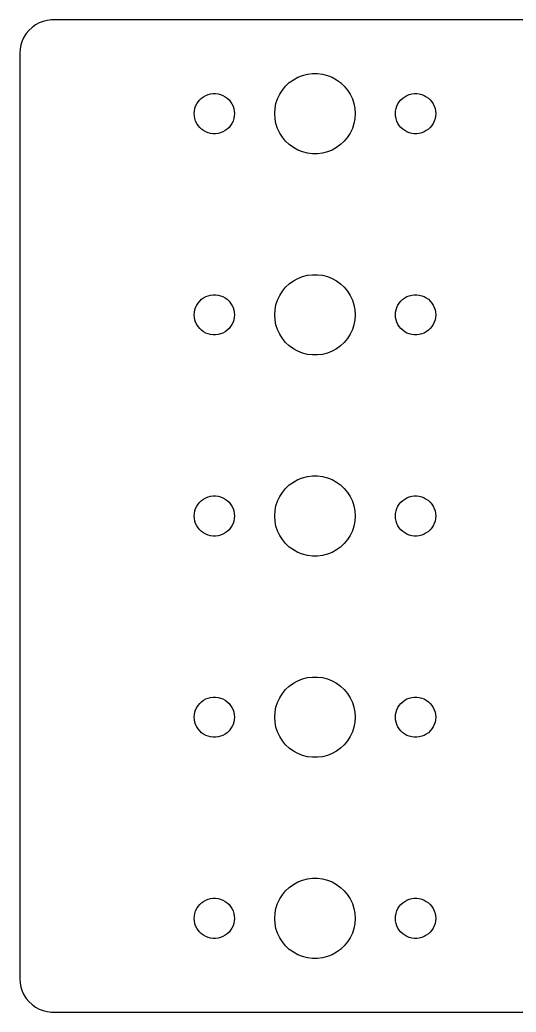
# Model space of a CAD drawing. Header units: metres. Extents: x -37 to 37, y -37 to 289.
# Drawn here: x -37 to 0, y 215 to 289 of the extents above; entities that cross this region are included whole.
import ezdxf

# ---------------------------------------------------------------- set-up
doc = ezdxf.new("R2010")
doc.units = ezdxf.units.M

msp = doc.modelspace()

# ---------------------------------------------------------------- linework, layer by layer
for p, q in [((-35.8396, 288.611), (-36.0936, 288.426)), ((-35.5644, 288.762), (-35.8396, 288.611)), ((-35.2725, 288.878), (-35.5644, 288.762)), ((-34.9684, 288.956), (-35.2725, 288.878)), ((-34.657, 288.995), (-34.9684, 288.956)), ((34.657, 288.995), (-34.657, 288.995)), ((-36.5225, 287.969), (-36.6908, 287.704)), ((-36.3224, 288.211), (-36.5225, 287.969)), ((-36.0936, 288.426), (-36.3224, 288.211)), ((-36.9214, 287.122), (-36.9803, 286.813)), ((-36.8244, 287.42), (-36.9214, 287.122)), ((-36.6908, 287.704), (-36.8244, 287.42)), ((-36.9803, 286.813), (-37, 286.5)), ((-37, 286.5), (-37, 217.5)), ((-15.927, 284.853), (-15.5621, 284.947)), ((-15.5621, 284.947), (-15.1884, 284.994)), ((-15.1884, 284.994), (-14.8116, 284.994)), ((-14.8116, 284.994), (-14.4379, 284.947)), ((-14.4379, 284.947), (-14.0729, 284.853)), ((-17.1869, 284.054), (-16.9123, 284.312)), ((-16.9123, 284.312), (-16.6075, 284.533)), ((-16.6075, 284.533), (-16.2773, 284.714)), ((-16.2773, 284.714), (-15.927, 284.853)), ((-14.0729, 284.853), (-13.7227, 284.714)), ((-13.7227, 284.714), (-13.3925, 284.533)), ((-13.3925, 284.533), (-13.0877, 284.312)), ((-13.0877, 284.312), (-12.8131, 284.054)), ((-23.1387, 283.357), (-22.9635, 283.427)), ((-22.9635, 283.427), (-22.7811, 283.473)), ((-22.7811, 283.473), (-22.5942, 283.497)), ((-22.5942, 283.497), (-22.4058, 283.497)), ((-22.4058, 283.497), (-22.2189, 283.473)), ((-22.2189, 283.473), (-22.0365, 283.427)), ((-22.0365, 283.427), (-21.8613, 283.357)), ((-17.7893, 283.104), (-17.6289, 283.445)), ((-17.6289, 283.445), (-17.427, 283.763)), ((-17.427, 283.763), (-17.1869, 284.054)), ((-12.8131, 284.054), (-12.5729, 283.763)), ((-12.5729, 283.763), (-12.3711, 283.445)), ((-12.3711, 283.445), (-12.2107, 283.104)), ((-8.13866, 283.357), (-7.96352, 283.427)), ((-7.96352, 283.427), (-7.78107, 283.473)), ((-7.78107, 283.473), (-7.59418, 283.497)), ((-7.59418, 283.497), (-7.40581, 283.497)), ((-7.40581, 283.497), (-7.21892, 283.473)), ((-7.21892, 283.473), (-7.03647, 283.427)), ((-7.03647, 283.427), (-6.86133, 283.357)), ((-23.8947, 282.552), (-23.8145, 282.723)), ((-23.8145, 282.723), (-23.7135, 282.882)), ((-23.7135, 282.882), (-23.5934, 283.027)), ((-23.5934, 283.027), (-23.4561, 283.156)), ((-23.4561, 283.156), (-23.3037, 283.266)), ((-23.3037, 283.266), (-23.1387, 283.357)), ((-21.8613, 283.357), (-21.6963, 283.266)), ((-21.6963, 283.266), (-21.5439, 283.156)), ((-21.5439, 283.156), (-21.4065, 283.027)), ((-21.4065, 283.027), (-21.2865, 282.882)), ((-21.2865, 282.882), (-21.1855, 282.723)), ((-21.1855, 282.723), (-21.1053, 282.552)), ((-17.9763, 282.376), (-17.9057, 282.746)), ((-17.9057, 282.746), (-17.7893, 283.104)), ((-12.2107, 283.104), (-12.0942, 282.746)), ((-12.0942, 282.746), (-12.0237, 282.376)), ((-8.89465, 282.552), (-8.81445, 282.723)), ((-8.81445, 282.723), (-8.71352, 282.882)), ((-8.71352, 282.882), (-8.59344, 283.027)), ((-8.59344, 283.027), (-8.45613, 283.156)), ((-8.45613, 283.156), (-8.30373, 283.266)), ((-8.30373, 283.266), (-8.13866, 283.357)), ((-6.86133, 283.357), (-6.69626, 283.266)), ((-6.69626, 283.266), (-6.54385, 283.156)), ((-6.54385, 283.156), (-6.40654, 283.027)), ((-6.40654, 283.027), (-6.28647, 282.882)), ((-6.28647, 282.882), (-6.18553, 282.723)), ((-6.18553, 282.723), (-6.10533, 282.552)), ((-24, 282), (-23.9882, 282.188)), ((-23.9882, 281.812), (-24, 282)), ((-23.9882, 282.188), (-23.9529, 282.373)), ((-23.9529, 282.373), (-23.8947, 282.552)), ((-21.1053, 282.552), (-21.0471, 282.373)), ((-21.0471, 282.373), (-21.0118, 282.188)), ((-21.0118, 282.188), (-21, 282)), ((-21, 282), (-21.0118, 281.812)), ((-18, 282), (-17.9763, 282.376)), ((-17.9763, 281.624), (-18, 282)), ((-12.0237, 282.376), (-12, 282)), ((-12, 282), (-12.0237, 281.624)), ((-9, 282), (-8.98816, 282.188)), ((-8.98816, 281.812), (-9, 282)), ((-8.98816, 282.188), (-8.95287, 282.373)), ((-8.95287, 282.373), (-8.89465, 282.552)), ((-6.10533, 282.552), (-6.04712, 282.373)), ((-6.04712, 282.373), (-6.01183, 282.188)), ((-6.01183, 282.188), (-6, 282)), ((-6, 282), (-6.01183, 281.812)), ((-23.9529, 281.627), (-23.9882, 281.812)), ((-23.8947, 281.448), (-23.9529, 281.627)), ((-23.8145, 281.277), (-23.8947, 281.448)), ((-23.7135, 281.118), (-23.8145, 281.277)), ((-21.1855, 281.277), (-21.2865, 281.118)), ((-21.1053, 281.448), (-21.1855, 281.277)), ((-21.0471, 281.627), (-21.1053, 281.448)), ((-21.0118, 281.812), (-21.0471, 281.627)), ((-17.9057, 281.254), (-17.9763, 281.624)), ((-17.7893, 280.896), (-17.9057, 281.254)), ((-12.0942, 281.254), (-12.2107, 280.896)), ((-12.0237, 281.624), (-12.0942, 281.254)), ((-8.95287, 281.627), (-8.98816, 281.812)), ((-8.89465, 281.448), (-8.95287, 281.627)), ((-8.81445, 281.277), (-8.89465, 281.448)), ((-8.71352, 281.118), (-8.81445, 281.277)), ((-6.18553, 281.277), (-6.28647, 281.118)), ((-6.10533, 281.448), (-6.18553, 281.277)), ((-6.04712, 281.627), (-6.10533, 281.448)), ((-6.01183, 281.812), (-6.04712, 281.627)), ((-23.5934, 280.973), (-23.7135, 281.118)), ((-23.4561, 280.844), (-23.5934, 280.973)), ((-23.3037, 280.734), (-23.4561, 280.844)), ((-23.1387, 280.643), (-23.3037, 280.734)), ((-22.9635, 280.573), (-23.1387, 280.643)), ((-22.7811, 280.527), (-22.9635, 280.573)), ((-22.5942, 280.503), (-22.7811, 280.527)), ((-22.4058, 280.503), (-22.5942, 280.503)), ((-22.2189, 280.527), (-22.4058, 280.503)), ((-22.0365, 280.573), (-22.2189, 280.527)), ((-21.8613, 280.643), (-22.0365, 280.573)), ((-21.6963, 280.734), (-21.8613, 280.643)), ((-21.5439, 280.844), (-21.6963, 280.734)), ((-21.4065, 280.973), (-21.5439, 280.844)), ((-21.2865, 281.118), (-21.4065, 280.973)), ((-17.6289, 280.555), (-17.7893, 280.896)), ((-17.427, 280.237), (-17.6289, 280.555)), ((-12.3711, 280.555), (-12.5729, 280.237)), ((-12.2107, 280.896), (-12.3711, 280.555)), ((-8.59344, 280.973), (-8.71352, 281.118)), ((-8.45613, 280.844), (-8.59344, 280.973)), ((-8.30373, 280.734), (-8.45613, 280.844)), ((-8.13866, 280.643), (-8.30373, 280.734)), ((-7.96352, 280.573), (-8.13866, 280.643)), ((-7.78107, 280.527), (-7.96352, 280.573)), ((-7.59418, 280.503), (-7.78107, 280.527)), ((-7.40581, 280.503), (-7.59418, 280.503)), ((-7.21892, 280.527), (-7.40581, 280.503)), ((-7.03647, 280.573), (-7.21892, 280.527)), ((-6.86133, 280.643), (-7.03647, 280.573)), ((-6.69626, 280.734), (-6.86133, 280.643)), ((-6.54385, 280.844), (-6.69626, 280.734)), ((-6.40654, 280.973), (-6.54385, 280.844)), ((-6.28647, 281.118), (-6.40654, 280.973)), ((-17.1869, 279.946), (-17.427, 280.237)), ((-16.9123, 279.688), (-17.1869, 279.946)), ((-16.6075, 279.467), (-16.9123, 279.688)), ((-13.0877, 279.688), (-13.3925, 279.467)), ((-12.8131, 279.946), (-13.0877, 279.688)), ((-12.5729, 280.237), (-12.8131, 279.946)), ((-16.2773, 279.286), (-16.6075, 279.467)), ((-15.927, 279.147), (-16.2773, 279.286)), ((-15.5621, 279.053), (-15.927, 279.147)), ((-15.1884, 279.006), (-15.5621, 279.053)), ((-14.8116, 279.006), (-15.1884, 279.006)), ((-14.4379, 279.053), (-14.8116, 279.006)), ((-14.0729, 279.147), (-14.4379, 279.053)), ((-13.7227, 279.286), (-14.0729, 279.147)), ((-13.3925, 279.467), (-13.7227, 279.286)), ((-16.9123, 269.312), (-16.6075, 269.533)), ((-16.6075, 269.533), (-16.2773, 269.714)), ((-16.2773, 269.714), (-15.927, 269.853)), ((-15.927, 269.853), (-15.5621, 269.947)), ((-15.5621, 269.947), (-15.1884, 269.994)), ((-15.1884, 269.994), (-14.8116, 269.994)), ((-14.8116, 269.994), (-14.4379, 269.947)), ((-14.4379, 269.947), (-14.0729, 269.853)), ((-14.0729, 269.853), (-13.7227, 269.714)), ((-13.7227, 269.714), (-13.3925, 269.533)), ((-13.3925, 269.533), (-13.0877, 269.312)), ((-17.6289, 268.445), (-17.427, 268.763)), ((-17.427, 268.763), (-17.1869, 269.054)), ((-17.1869, 269.054), (-16.9123, 269.312)), ((-13.0877, 269.312), (-12.8131, 269.054)), ((-12.8131, 269.054), (-12.5729, 268.763)), ((-12.5729, 268.763), (-12.3711, 268.445)), ((-23.8145, 267.723), (-23.7135, 267.882)), ((-23.7135, 267.882), (-23.5934, 268.027)), ((-23.5934, 268.027), (-23.4561, 268.156)), ((-23.4561, 268.156), (-23.3037, 268.266)), ((-23.3037, 268.266), (-23.1387, 268.357)), ((-23.1387, 268.357), (-22.9635, 268.427)), ((-22.9635, 268.427), (-22.7811, 268.473)), ((-22.7811, 268.473), (-22.5942, 268.497)), ((-22.5942, 268.497), (-22.4058, 268.497)), ((-22.4058, 268.497), (-22.2189, 268.473)), ((-22.2189, 268.473), (-22.0365, 268.427)), ((-22.0365, 268.427), (-21.8613, 268.357)), ((-21.8613, 268.357), (-21.6963, 268.266)), ((-21.6963, 268.266), (-21.5439, 268.156)), ((-21.5439, 268.156), (-21.4065, 268.027)), ((-21.4065, 268.027), (-21.2865, 267.882)), ((-21.2865, 267.882), (-21.1855, 267.723)), ((-17.9057, 267.746), (-17.7893, 268.104)), ((-17.7893, 268.104), (-17.6289, 268.445)), ((-12.3711, 268.445), (-12.2107, 268.104)), ((-12.2107, 268.104), (-12.0942, 267.746)), ((-8.81445, 267.723), (-8.71352, 267.882)), ((-8.71352, 267.882), (-8.59344, 268.027)), ((-8.59344, 268.027), (-8.45613, 268.156)), ((-8.45613, 268.156), (-8.30373, 268.266)), ((-8.30373, 268.266), (-8.13866, 268.357)), ((-8.13866, 268.357), (-7.96352, 268.427)), ((-7.96352, 268.427), (-7.78107, 268.473)), ((-7.78107, 268.473), (-7.59418, 268.497)), ((-7.59418, 268.497), (-7.40581, 268.497)), ((-7.40581, 268.497), (-7.21892, 268.473)), ((-7.21892, 268.473), (-7.03647, 268.427)), ((-7.03647, 268.427), (-6.86133, 268.357)), ((-6.86133, 268.357), (-6.69626, 268.266)), ((-6.69626, 268.266), (-6.54385, 268.156)), ((-6.54385, 268.156), (-6.40654, 268.027)), ((-6.40654, 268.027), (-6.28647, 267.882)), ((-6.28647, 267.882), (-6.18553, 267.723)), ((-24, 267), (-23.9882, 267.188)), ((-23.9882, 267.188), (-23.9529, 267.373)), ((-23.9529, 267.373), (-23.8947, 267.552)), ((-23.8947, 267.552), (-23.8145, 267.723)), ((-21.1855, 267.723), (-21.1053, 267.552)), ((-21.1053, 267.552), (-21.0471, 267.373)), ((-21.0471, 267.373), (-21.0118, 267.188)), ((-21.0118, 267.188), (-21, 267)), ((-18, 267), (-17.9763, 267.376)), ((-17.9763, 267.376), (-17.9057, 267.746)), ((-12.0942, 267.746), (-12.0237, 267.376)), ((-12.0237, 267.376), (-12, 267)), ((-9, 267), (-8.98816, 267.188)), ((-8.98816, 267.188), (-8.95287, 267.373)), ((-8.95287, 267.373), (-8.89465, 267.552)), ((-8.89465, 267.552), (-8.81445, 267.723)), ((-6.18553, 267.723), (-6.10533, 267.552)), ((-6.10533, 267.552), (-6.04712, 267.373)), ((-6.04712, 267.373), (-6.01183, 267.188)), ((-6.01183, 267.188), (-6, 267)), ((-23.9882, 266.812), (-24, 267)), ((-23.9529, 266.627), (-23.9882, 266.812)), ((-23.8947, 266.448), (-23.9529, 266.627)), ((-23.8145, 266.277), (-23.8947, 266.448)), ((-21.1053, 266.448), (-21.1855, 266.277)), ((-21.0471, 266.627), (-21.1053, 266.448)), ((-21.0118, 266.812), (-21.0471, 266.627)), ((-21, 267), (-21.0118, 266.812)), ((-17.9763, 266.624), (-18, 267)), ((-17.9057, 266.254), (-17.9763, 266.624)), ((-12.0237, 266.624), (-12.0942, 266.254)), ((-12, 267), (-12.0237, 266.624)), ((-8.98816, 266.812), (-9, 267)), ((-8.95287, 266.627), (-8.98816, 266.812)), ((-8.89465, 266.448), (-8.95287, 266.627)), ((-8.81445, 266.277), (-8.89465, 266.448)), ((-6.10533, 266.448), (-6.18553, 266.277)), ((-6.04712, 266.627), (-6.10533, 266.448)), ((-6.01183, 266.812), (-6.04712, 266.627)), ((-6, 267), (-6.01183, 266.812)), ((-23.7135, 266.118), (-23.8145, 266.277)), ((-23.5934, 265.973), (-23.7135, 266.118)), ((-23.4561, 265.844), (-23.5934, 265.973)), ((-23.3037, 265.734), (-23.4561, 265.844)), ((-23.1387, 265.643), (-23.3037, 265.734)), ((-22.9635, 265.573), (-23.1387, 265.643)), ((-21.8613, 265.643), (-22.0365, 265.573)), ((-21.6963, 265.734), (-21.8613, 265.643)), ((-21.5439, 265.844), (-21.6963, 265.734)), ((-21.4065, 265.973), (-21.5439, 265.844)), ((-21.2865, 266.118), (-21.4065, 265.973)), ((-21.1855, 266.277), (-21.2865, 266.118)), ((-17.7893, 265.896), (-17.9057, 266.254)), ((-17.6289, 265.555), (-17.7893, 265.896)), ((-12.2107, 265.896), (-12.3711, 265.555)), ((-12.0942, 266.254), (-12.2107, 265.896)), ((-8.71352, 266.118), (-8.81445, 266.277)), ((-8.59344, 265.973), (-8.71352, 266.118)), ((-8.45613, 265.844), (-8.59344, 265.973)), ((-8.30373, 265.734), (-8.45613, 265.844)), ((-8.13866, 265.643), (-8.30373, 265.734)), ((-7.96352, 265.573), (-8.13866, 265.643)), ((-6.86133, 265.643), (-7.03647, 265.573)), ((-6.69626, 265.734), (-6.86133, 265.643)), ((-6.54385, 265.844), (-6.69626, 265.734)), ((-6.40654, 265.973), (-6.54385, 265.844)), ((-6.28647, 266.118), (-6.40654, 265.973)), ((-6.18553, 266.277), (-6.28647, 266.118)), ((-22.7811, 265.527), (-22.9635, 265.573)), ((-22.5942, 265.503), (-22.7811, 265.527)), ((-22.4058, 265.503), (-22.5942, 265.503)), ((-22.2189, 265.527), (-22.4058, 265.503)), ((-22.0365, 265.573), (-22.2189, 265.527)), ((-17.427, 265.237), (-17.6289, 265.555)), ((-17.1869, 264.946), (-17.427, 265.237)), ((-16.9123, 264.688), (-17.1869, 264.946)), ((-12.8131, 264.946), (-13.0877, 264.688)), ((-12.5729, 265.237), (-12.8131, 264.946)), ((-12.3711, 265.555), (-12.5729, 265.237)), ((-7.78107, 265.527), (-7.96352, 265.573)), ((-7.59418, 265.503), (-7.78107, 265.527)), ((-7.40581, 265.503), (-7.59418, 265.503)), ((-7.21892, 265.527), (-7.40581, 265.503)), ((-7.03647, 265.573), (-7.21892, 265.527)), ((-16.6075, 264.467), (-16.9123, 264.688)), ((-16.2773, 264.286), (-16.6075, 264.467)), ((-15.927, 264.147), (-16.2773, 264.286)), ((-15.5621, 264.053), (-15.927, 264.147)), ((-14.0729, 264.147), (-14.4379, 264.053)), ((-13.7227, 264.286), (-14.0729, 264.147)), ((-13.3925, 264.467), (-13.7227, 264.286)), ((-13.0877, 264.688), (-13.3925, 264.467)), ((-15.1884, 264.006), (-15.5621, 264.053)), ((-14.8116, 264.006), (-15.1884, 264.006)), ((-14.4379, 264.053), (-14.8116, 264.006)), ((-16.9123, 254.312), (-16.6075, 254.533)), ((-16.6075, 254.533), (-16.2773, 254.714)), ((-16.2773, 254.714), (-15.927, 254.853)), ((-15.927, 254.853), (-15.5621, 254.947)), ((-15.5621, 254.947), (-15.1884, 254.994)), ((-15.1884, 254.994), (-14.8116, 254.994)), ((-14.8116, 254.994), (-14.4379, 254.947)), ((-14.4379, 254.947), (-14.0729, 254.853)), ((-14.0729, 254.853), (-13.7227, 254.714)), ((-13.7227, 254.714), (-13.3925, 254.533)), ((-13.3925, 254.533), (-13.0877, 254.312)), ((-17.427, 253.763), (-17.1869, 254.054)), ((-17.1869, 254.054), (-16.9123, 254.312)), ((-13.0877, 254.312), (-12.8131, 254.054)), ((-12.8131, 254.054), (-12.5729, 253.763)), ((-23.5934, 253.027), (-23.4561, 253.156)), ((-23.4561, 253.156), (-23.3037, 253.266)), ((-23.3037, 253.266), (-23.1387, 253.357)), ((-23.1387, 253.357), (-22.9635, 253.427)), ((-22.9635, 253.427), (-22.7811, 253.473)), ((-22.7811, 253.473), (-22.5942, 253.497)), ((-22.5942, 253.497), (-22.4058, 253.497)), ((-22.4058, 253.497), (-22.2189, 253.473)), ((-22.2189, 253.473), (-22.0365, 253.427)), ((-22.0365, 253.427), (-21.8613, 253.357)), ((-21.8613, 253.357), (-21.6963, 253.266)), ((-21.6963, 253.266), (-21.5439, 253.156)), ((-21.5439, 253.156), (-21.4065, 253.027)), ((-17.9057, 252.746), (-17.7893, 253.104)), ((-17.7893, 253.104), (-17.6289, 253.445)), ((-17.6289, 253.445), (-17.427, 253.763)), ((-12.5729, 253.763), (-12.3711, 253.445)), ((-12.3711, 253.445), (-12.2107, 253.104)), ((-12.2107, 253.104), (-12.0942, 252.746)), ((-8.59344, 253.027), (-8.45613, 253.156)), ((-8.45613, 253.156), (-8.30373, 253.266)), ((-8.30373, 253.266), (-8.13866, 253.357)), ((-8.13866, 253.357), (-7.96352, 253.427)), ((-7.96352, 253.427), (-7.78107, 253.473)), ((-7.78107, 253.473), (-7.59418, 253.497)), ((-7.59418, 253.497), (-7.40581, 253.497)), ((-7.40581, 253.497), (-7.21892, 253.473)), ((-7.21892, 253.473), (-7.03647, 253.427)), ((-7.03647, 253.427), (-6.86133, 253.357)), ((-6.86133, 253.357), (-6.69626, 253.266)), ((-6.69626, 253.266), (-6.54385, 253.156)), ((-6.54385, 253.156), (-6.40654, 253.027)), ((-23.9882, 252.188), (-23.9529, 252.373)), ((-23.9529, 252.373), (-23.8947, 252.552)), ((-23.8947, 252.552), (-23.8145, 252.723)), ((-23.8145, 252.723), (-23.7135, 252.882)), ((-23.7135, 252.882), (-23.5934, 253.027)), ((-21.4065, 253.027), (-21.2865, 252.882)), ((-21.2865, 252.882), (-21.1855, 252.723)), ((-21.1855, 252.723), (-21.1053, 252.552)), ((-21.1053, 252.552), (-21.0471, 252.373)), ((-21.0471, 252.373), (-21.0118, 252.188)), ((-18, 252), (-17.9763, 252.376)), ((-17.9763, 252.376), (-17.9057, 252.746)), ((-12.0942, 252.746), (-12.0237, 252.376)), ((-12.0237, 252.376), (-12, 252)), ((-8.98816, 252.188), (-8.95287, 252.373)), ((-8.95287, 252.373), (-8.89465, 252.552)), ((-8.89465, 252.552), (-8.81445, 252.723)), ((-8.81445, 252.723), (-8.71352, 252.882)), ((-8.71352, 252.882), (-8.59344, 253.027)), ((-6.40654, 253.027), (-6.28647, 252.882)), ((-6.28647, 252.882), (-6.18553, 252.723)), ((-6.18553, 252.723), (-6.10533, 252.552)), ((-6.10533, 252.552), (-6.04712, 252.373)), ((-6.04712, 252.373), (-6.01183, 252.188)), ((-24, 252), (-23.9882, 252.188)), ((-23.9882, 251.812), (-24, 252)), ((-23.9529, 251.627), (-23.9882, 251.812)), ((-23.8947, 251.448), (-23.9529, 251.627)), ((-21.0471, 251.627), (-21.1053, 251.448)), ((-21.0118, 251.812), (-21.0471, 251.627)), ((-21.0118, 252.188), (-21, 252)), ((-21, 252), (-21.0118, 251.812)), ((-17.9763, 251.624), (-18, 252)), ((-17.9057, 251.254), (-17.9763, 251.624)), ((-12.0237, 251.624), (-12.0942, 251.254)), ((-12, 252), (-12.0237, 251.624)), ((-9, 252), (-8.98816, 252.188)), ((-8.98816, 251.812), (-9, 252)), ((-8.95287, 251.627), (-8.98816, 251.812)), ((-8.89465, 251.448), (-8.95287, 251.627)), ((-6.04712, 251.627), (-6.10533, 251.448)), ((-6.01183, 251.812), (-6.04712, 251.627)), ((-6.01183, 252.188), (-6, 252)), ((-6, 252), (-6.01183, 251.812)), ((-23.8145, 251.277), (-23.8947, 251.448)), ((-23.7135, 251.118), (-23.8145, 251.277)), ((-23.5934, 250.973), (-23.7135, 251.118)), ((-23.4561, 250.844), (-23.5934, 250.973)), ((-23.3037, 250.734), (-23.4561, 250.844)), ((-21.5439, 250.844), (-21.6963, 250.734)), ((-21.4065, 250.973), (-21.5439, 250.844)), ((-21.2865, 251.118), (-21.4065, 250.973)), ((-21.1855, 251.277), (-21.2865, 251.118)), ((-21.1053, 251.448), (-21.1855, 251.277)), ((-17.7893, 250.896), (-17.9057, 251.254)), ((-17.6289, 250.555), (-17.7893, 250.896)), ((-12.2107, 250.896), (-12.3711, 250.555)), ((-12.0942, 251.254), (-12.2107, 250.896)), ((-8.81445, 251.277), (-8.89465, 251.448)), ((-8.71352, 251.118), (-8.81445, 251.277)), ((-8.59344, 250.973), (-8.71352, 251.118)), ((-8.45613, 250.844), (-8.59344, 250.973)), ((-8.30373, 250.734), (-8.45613, 250.844)), ((-6.54385, 250.844), (-6.69626, 250.734)), ((-6.40654, 250.973), (-6.54385, 250.844)), ((-6.28647, 251.118), (-6.40654, 250.973)), ((-6.18553, 251.277), (-6.28647, 251.118)), ((-6.10533, 251.448), (-6.18553, 251.277)), ((-23.1387, 250.643), (-23.3037, 250.734)), ((-22.9635, 250.573), (-23.1387, 250.643)), ((-22.7811, 250.527), (-22.9635, 250.573)), ((-22.5942, 250.503), (-22.7811, 250.527)), ((-22.4058, 250.503), (-22.5942, 250.503)), ((-22.2189, 250.527), (-22.4058, 250.503)), ((-22.0365, 250.573), (-22.2189, 250.527)), ((-21.8613, 250.643), (-22.0365, 250.573)), ((-21.6963, 250.734), (-21.8613, 250.643)), ((-17.427, 250.237), (-17.6289, 250.555)), ((-17.1869, 249.946), (-17.427, 250.237)), ((-12.5729, 250.237), (-12.8131, 249.946)), ((-12.3711, 250.555), (-12.5729, 250.237)), ((-8.13866, 250.643), (-8.30373, 250.734)), ((-7.96352, 250.573), (-8.13866, 250.643)), ((-7.78107, 250.527), (-7.96352, 250.573)), ((-7.59418, 250.503), (-7.78107, 250.527)), ((-7.40581, 250.503), (-7.59418, 250.503)), ((-7.21892, 250.527), (-7.40581, 250.503)), ((-7.03647, 250.573), (-7.21892, 250.527)), ((-6.86133, 250.643), (-7.03647, 250.573)), ((-6.69626, 250.734), (-6.86133, 250.643)), ((-16.9123, 249.688), (-17.1869, 249.946)), ((-16.6075, 249.467), (-16.9123, 249.688)), ((-16.2773, 249.286), (-16.6075, 249.467)), ((-13.3925, 249.467), (-13.7227, 249.286)), ((-13.0877, 249.688), (-13.3925, 249.467)), ((-12.8131, 249.946), (-13.0877, 249.688)), ((-15.927, 249.147), (-16.2773, 249.286)), ((-15.5621, 249.053), (-15.927, 249.147)), ((-15.1884, 249.006), (-15.5621, 249.053)), ((-14.8116, 249.006), (-15.1884, 249.006)), ((-14.4379, 249.053), (-14.8116, 249.006)), ((-14.0729, 249.147), (-14.4379, 249.053)), ((-13.7227, 249.286), (-14.0729, 249.147)), ((-16.2773, 239.714), (-15.927, 239.853)), ((-15.927, 239.853), (-15.5621, 239.947)), ((-15.5621, 239.947), (-15.1884, 239.994)), ((-15.1884, 239.994), (-14.8116, 239.994)), ((-14.8116, 239.994), (-14.4379, 239.947)), ((-14.4379, 239.947), (-14.0729, 239.853)), ((-14.0729, 239.853), (-13.7227, 239.714)), ((-17.427, 238.763), (-17.1869, 239.054)), ((-17.1869, 239.054), (-16.9123, 239.312)), ((-16.9123, 239.312), (-16.6075, 239.533)), ((-16.6075, 239.533), (-16.2773, 239.714)), ((-13.7227, 239.714), (-13.3925, 239.533)), ((-13.3925, 239.533), (-13.0877, 239.312)), ((-13.0877, 239.312), (-12.8131, 239.054)), ((-12.8131, 239.054), (-12.5729, 238.763)), ((-23.4561, 238.156), (-23.3037, 238.266)), ((-23.3037, 238.266), (-23.1387, 238.357)), ((-23.1387, 238.357), (-22.9635, 238.427)), ((-22.9635, 238.427), (-22.7811, 238.473)), ((-22.7811, 238.473), (-22.5942, 238.497)), ((-22.5942, 238.497), (-22.4058, 238.497)), ((-22.4058, 238.497), (-22.2189, 238.473)), ((-22.2189, 238.473), (-22.0365, 238.427)), ((-22.0365, 238.427), (-21.8613, 238.357)), ((-21.8613, 238.357), (-21.6963, 238.266)), ((-21.6963, 238.266), (-21.5439, 238.156)), ((-17.7893, 238.104), (-17.6289, 238.445)), ((-17.6289, 238.445), (-17.427, 238.763)), ((-12.5729, 238.763), (-12.3711, 238.445)), ((-12.3711, 238.445), (-12.2107, 238.104)), ((-8.45613, 238.156), (-8.30373, 238.266)), ((-8.30373, 238.266), (-8.13866, 238.357)), ((-8.13866, 238.357), (-7.96352, 238.427)), ((-7.96352, 238.427), (-7.78107, 238.473)), ((-7.78107, 238.473), (-7.59418, 238.497)), ((-7.59418, 238.497), (-7.40581, 238.497)), ((-7.40581, 238.497), (-7.21892, 238.473)), ((-7.21892, 238.473), (-7.03647, 238.427)), ((-7.03647, 238.427), (-6.86133, 238.357)), ((-6.86133, 238.357), (-6.69626, 238.266)), ((-6.69626, 238.266), (-6.54385, 238.156)), ((-23.9529, 237.373), (-23.8947, 237.552)), ((-23.8947, 237.552), (-23.8145, 237.723)), ((-23.8145, 237.723), (-23.7135, 237.882)), ((-23.7135, 237.882), (-23.5934, 238.027)), ((-23.5934, 238.027), (-23.4561, 238.156)), ((-21.5439, 238.156), (-21.4065, 238.027)), ((-21.4065, 238.027), (-21.2865, 237.882)), ((-21.2865, 237.882), (-21.1855, 237.723)), ((-21.1855, 237.723), (-21.1053, 237.552)), ((-21.1053, 237.552), (-21.0471, 237.373)), ((-17.9763, 237.376), (-17.9057, 237.746)), ((-17.9057, 237.746), (-17.7893, 238.104)), ((-12.2107, 238.104), (-12.0942, 237.746)), ((-12.0942, 237.746), (-12.0237, 237.376)), ((-8.95287, 237.373), (-8.89465, 237.552)), ((-8.89465, 237.552), (-8.81445, 237.723)), ((-8.81445, 237.723), (-8.71352, 237.882)), ((-8.71352, 237.882), (-8.59344, 238.027)), ((-8.59344, 238.027), (-8.45613, 238.156)), ((-6.54385, 238.156), (-6.40654, 238.027)), ((-6.40654, 238.027), (-6.28647, 237.882)), ((-6.28647, 237.882), (-6.18553, 237.723)), ((-6.18553, 237.723), (-6.10533, 237.552)), ((-6.10533, 237.552), (-6.04712, 237.373)), ((-24, 237), (-23.9882, 237.188)), ((-23.9882, 236.812), (-24, 237)), ((-23.9882, 237.188), (-23.9529, 237.373)), ((-23.9529, 236.627), (-23.9882, 236.812)), ((-21.0471, 237.373), (-21.0118, 237.188)), ((-21.0118, 236.812), (-21.0471, 236.627)), ((-21.0118, 237.188), (-21, 237)), ((-21, 237), (-21.0118, 236.812)), ((-18, 237), (-17.9763, 237.376)), ((-17.9763, 236.624), (-18, 237)), ((-12.0237, 237.376), (-12, 237)), ((-12, 237), (-12.0237, 236.624)), ((-9, 237), (-8.98816, 237.188)), ((-8.98816, 236.812), (-9, 237)), ((-8.98816, 237.188), (-8.95287, 237.373)), ((-8.95287, 236.627), (-8.98816, 236.812)), ((-6.04712, 237.373), (-6.01183, 237.188)), ((-6.01183, 236.812), (-6.04712, 236.627)), ((-6.01183, 237.188), (-6, 237)), ((-6, 237), (-6.01183, 236.812)), ((-23.8947, 236.448), (-23.9529, 236.627)), ((-23.8145, 236.277), (-23.8947, 236.448)), ((-23.7135, 236.118), (-23.8145, 236.277)), ((-23.5934, 235.973), (-23.7135, 236.118)), ((-21.2865, 236.118), (-21.4065, 235.973)), ((-21.1855, 236.277), (-21.2865, 236.118)), ((-21.1053, 236.448), (-21.1855, 236.277)), ((-21.0471, 236.627), (-21.1053, 236.448)), ((-17.9057, 236.254), (-17.9763, 236.624)), ((-17.7893, 235.896), (-17.9057, 236.254)), ((-12.0942, 236.254), (-12.2107, 235.896)), ((-12.0237, 236.624), (-12.0942, 236.254)), ((-8.89465, 236.448), (-8.95287, 236.627)), ((-8.81445, 236.277), (-8.89465, 236.448)), ((-8.71352, 236.118), (-8.81445, 236.277)), ((-8.59344, 235.973), (-8.71352, 236.118)), ((-6.28647, 236.118), (-6.40654, 235.973)), ((-6.18553, 236.277), (-6.28647, 236.118)), ((-6.10533, 236.448), (-6.18553, 236.277)), ((-6.04712, 236.627), (-6.10533, 236.448)), ((-23.4561, 235.844), (-23.5934, 235.973)), ((-23.3037, 235.734), (-23.4561, 235.844)), ((-23.1387, 235.643), (-23.3037, 235.734)), ((-22.9635, 235.573), (-23.1387, 235.643)), ((-22.7811, 235.527), (-22.9635, 235.573)), ((-22.5942, 235.503), (-22.7811, 235.527)), ((-22.4058, 235.503), (-22.5942, 235.503)), ((-22.2189, 235.527), (-22.4058, 235.503)), ((-22.0365, 235.573), (-22.2189, 235.527)), ((-21.8613, 235.643), (-22.0365, 235.573)), ((-21.6963, 235.734), (-21.8613, 235.643)), ((-21.5439, 235.844), (-21.6963, 235.734)), ((-21.4065, 235.973), (-21.5439, 235.844)), ((-17.6289, 235.555), (-17.7893, 235.896)), ((-17.427, 235.237), (-17.6289, 235.555)), ((-12.3711, 235.555), (-12.5729, 235.237)), ((-12.2107, 235.896), (-12.3711, 235.555)), ((-8.45613, 235.844), (-8.59344, 235.973)), ((-8.30373, 235.734), (-8.45613, 235.844)), ((-8.13866, 235.643), (-8.30373, 235.734)), ((-7.96352, 235.573), (-8.13866, 235.643)), ((-7.78107, 235.527), (-7.96352, 235.573)), ((-7.59418, 235.503), (-7.78107, 235.527)), ((-7.40581, 235.503), (-7.59418, 235.503)), ((-7.21892, 235.527), (-7.40581, 235.503)), ((-7.03647, 235.573), (-7.21892, 235.527)), ((-6.86133, 235.643), (-7.03647, 235.573)), ((-6.69626, 235.734), (-6.86133, 235.643)), ((-6.54385, 235.844), (-6.69626, 235.734)), ((-6.40654, 235.973), (-6.54385, 235.844)), ((-17.1869, 234.946), (-17.427, 235.237)), ((-16.9123, 234.688), (-17.1869, 234.946)), ((-16.6075, 234.467), (-16.9123, 234.688)), ((-13.0877, 234.688), (-13.3925, 234.467)), ((-12.8131, 234.946), (-13.0877, 234.688)), ((-12.5729, 235.237), (-12.8131, 234.946)), ((-16.2773, 234.286), (-16.6075, 234.467)), ((-15.927, 234.147), (-16.2773, 234.286)), ((-15.5621, 234.053), (-15.927, 234.147)), ((-15.1884, 234.006), (-15.5621, 234.053)), ((-14.8116, 234.006), (-15.1884, 234.006)), ((-14.4379, 234.053), (-14.8116, 234.006)), ((-14.0729, 234.147), (-14.4379, 234.053)), ((-13.7227, 234.286), (-14.0729, 234.147)), ((-13.3925, 234.467), (-13.7227, 234.286)), ((-15.927, 224.853), (-15.5621, 224.947)), ((-15.5621, 224.947), (-15.1884, 224.994)), ((-15.1884, 224.994), (-14.8116, 224.994)), ((-14.8116, 224.994), (-14.4379, 224.947)), ((-14.4379, 224.947), (-14.0729, 224.853)), ((-17.1869, 224.054), (-16.9123, 224.312)), ((-16.9123, 224.312), (-16.6075, 224.533)), ((-16.6075, 224.533), (-16.2773, 224.714)), ((-16.2773, 224.714), (-15.927, 224.853)), ((-14.0729, 224.853), (-13.7227, 224.714)), ((-13.7227, 224.714), (-13.3925, 224.533)), ((-13.3925, 224.533), (-13.0877, 224.312)), ((-13.0877, 224.312), (-12.8131, 224.054)), ((-22.9635, 223.427), (-22.7811, 223.473)), ((-22.7811, 223.473), (-22.5942, 223.497)), ((-22.5942, 223.497), (-22.4058, 223.497)), ((-22.4058, 223.497), (-22.2189, 223.473)), ((-22.2189, 223.473), (-22.0365, 223.427)), ((-17.6289, 223.445), (-17.427, 223.763)), ((-17.427, 223.763), (-17.1869, 224.054)), ((-12.8131, 224.054), (-12.5729, 223.763)), ((-12.5729, 223.763), (-12.3711, 223.445)), ((-7.96352, 223.427), (-7.78107, 223.473)), ((-7.78107, 223.473), (-7.59418, 223.497)), ((-7.59418, 223.497), (-7.40581, 223.497)), ((-7.40581, 223.497), (-7.21892, 223.473)), ((-7.21892, 223.473), (-7.03647, 223.427)), ((-23.8947, 222.552), (-23.8145, 222.723)), ((-23.8145, 222.723), (-23.7135, 222.882)), ((-23.7135, 222.882), (-23.5934, 223.027)), ((-23.5934, 223.027), (-23.4561, 223.156)), ((-23.4561, 223.156), (-23.3037, 223.266)), ((-23.3037, 223.266), (-23.1387, 223.357)), ((-23.1387, 223.357), (-22.9635, 223.427)), ((-22.0365, 223.427), (-21.8613, 223.357)), ((-21.8613, 223.357), (-21.6963, 223.266)), ((-21.6963, 223.266), (-21.5439, 223.156)), ((-21.5439, 223.156), (-21.4065, 223.027)), ((-21.4065, 223.027), (-21.2865, 222.882)), ((-21.2865, 222.882), (-21.1855, 222.723)), ((-21.1855, 222.723), (-21.1053, 222.552)), ((-17.9763, 222.376), (-17.9057, 222.746)), ((-17.9057, 222.746), (-17.7893, 223.104)), ((-17.7893, 223.104), (-17.6289, 223.445)), ((-12.3711, 223.445), (-12.2107, 223.104)), ((-12.2107, 223.104), (-12.0942, 222.746)), ((-12.0942, 222.746), (-12.0237, 222.376)), ((-8.89465, 222.552), (-8.81445, 222.723)), ((-8.81445, 222.723), (-8.71352, 222.882)), ((-8.71352, 222.882), (-8.59344, 223.027)), ((-8.59344, 223.027), (-8.45613, 223.156)), ((-8.45613, 223.156), (-8.30373, 223.266)), ((-8.30373, 223.266), (-8.13866, 223.357)), ((-8.13866, 223.357), (-7.96352, 223.427)), ((-7.03647, 223.427), (-6.86133, 223.357)), ((-6.86133, 223.357), (-6.69626, 223.266)), ((-6.69626, 223.266), (-6.54385, 223.156)), ((-6.54385, 223.156), (-6.40654, 223.027)), ((-6.40654, 223.027), (-6.28647, 222.882)), ((-6.28647, 222.882), (-6.18553, 222.723)), ((-6.18553, 222.723), (-6.10533, 222.552)), ((-24, 222), (-23.9882, 222.188)), ((-23.9882, 221.812), (-24, 222)), ((-23.9882, 222.188), (-23.9529, 222.373)), ((-23.9529, 222.373), (-23.8947, 222.552)), ((-21.1053, 222.552), (-21.0471, 222.373)), ((-21.0471, 222.373), (-21.0118, 222.188)), ((-21.0118, 222.188), (-21, 222)), ((-21, 222), (-21.0118, 221.812)), ((-18, 222), (-17.9763, 222.376)), ((-17.9763, 221.624), (-18, 222)), ((-12.0237, 222.376), (-12, 222)), ((-12, 222), (-12.0237, 221.624)), ((-9, 222), (-8.98816, 222.188)), ((-8.98816, 221.812), (-9, 222)), ((-8.98816, 222.188), (-8.95287, 222.373)), ((-8.95287, 222.373), (-8.89465, 222.552)), ((-6.10533, 222.552), (-6.04712, 222.373)), ((-6.04712, 222.373), (-6.01183, 222.188)), ((-6.01183, 222.188), (-6, 222)), ((-6, 222), (-6.01183, 221.812)), ((-23.9529, 221.627), (-23.9882, 221.812)), ((-23.8947, 221.448), (-23.9529, 221.627)), ((-23.8145, 221.277), (-23.8947, 221.448)), ((-23.7135, 221.118), (-23.8145, 221.277)), ((-21.1855, 221.277), (-21.2865, 221.118)), ((-21.1053, 221.448), (-21.1855, 221.277)), ((-21.0471, 221.627), (-21.1053, 221.448)), ((-21.0118, 221.812), (-21.0471, 221.627)), ((-17.9057, 221.254), (-17.9763, 221.624)), ((-17.7893, 220.896), (-17.9057, 221.254)), ((-12.0942, 221.254), (-12.2107, 220.896)), ((-12.0237, 221.624), (-12.0942, 221.254)), ((-8.95287, 221.627), (-8.98816, 221.812)), ((-8.89465, 221.448), (-8.95287, 221.627)), ((-8.81445, 221.277), (-8.89465, 221.448)), ((-8.71352, 221.118), (-8.81445, 221.277)), ((-6.18553, 221.277), (-6.28647, 221.118)), ((-6.10533, 221.448), (-6.18553, 221.277)), ((-6.04712, 221.627), (-6.10533, 221.448)), ((-6.01183, 221.812), (-6.04712, 221.627)), ((-23.5934, 220.973), (-23.7135, 221.118)), ((-23.4561, 220.844), (-23.5934, 220.973)), ((-23.3037, 220.734), (-23.4561, 220.844)), ((-23.1387, 220.643), (-23.3037, 220.734)), ((-22.9635, 220.573), (-23.1387, 220.643)), ((-22.7811, 220.527), (-22.9635, 220.573)), ((-22.5942, 220.503), (-22.7811, 220.527)), ((-22.4058, 220.503), (-22.5942, 220.503)), ((-22.2189, 220.527), (-22.4058, 220.503)), ((-22.0365, 220.573), (-22.2189, 220.527)), ((-21.8613, 220.643), (-22.0365, 220.573)), ((-21.6963, 220.734), (-21.8613, 220.643)), ((-21.5439, 220.844), (-21.6963, 220.734)), ((-21.4065, 220.973), (-21.5439, 220.844)), ((-21.2865, 221.118), (-21.4065, 220.973)), ((-17.6289, 220.555), (-17.7893, 220.896)), ((-17.427, 220.237), (-17.6289, 220.555)), ((-12.3711, 220.555), (-12.5729, 220.237)), ((-12.2107, 220.896), (-12.3711, 220.555)), ((-8.59344, 220.973), (-8.71352, 221.118)), ((-8.45613, 220.844), (-8.59344, 220.973)), ((-8.30373, 220.734), (-8.45613, 220.844)), ((-8.13866, 220.643), (-8.30373, 220.734)), ((-7.96352, 220.573), (-8.13866, 220.643)), ((-7.78107, 220.527), (-7.96352, 220.573)), ((-7.59418, 220.503), (-7.78107, 220.527)), ((-7.40581, 220.503), (-7.59418, 220.503)), ((-7.21892, 220.527), (-7.40581, 220.503)), ((-7.03647, 220.573), (-7.21892, 220.527)), ((-6.86133, 220.643), (-7.03647, 220.573)), ((-6.69626, 220.734), (-6.86133, 220.643)), ((-6.54385, 220.844), (-6.69626, 220.734)), ((-6.40654, 220.973), (-6.54385, 220.844)), ((-6.28647, 221.118), (-6.40654, 220.973)), ((-17.1869, 219.946), (-17.427, 220.237)), ((-16.9123, 219.688), (-17.1869, 219.946)), ((-12.8131, 219.946), (-13.0877, 219.688)), ((-12.5729, 220.237), (-12.8131, 219.946)), ((-16.6075, 219.467), (-16.9123, 219.688)), ((-16.2773, 219.286), (-16.6075, 219.467)), ((-15.927, 219.147), (-16.2773, 219.286)), ((-15.5621, 219.053), (-15.927, 219.147)), ((-15.1884, 219.006), (-15.5621, 219.053)), ((-14.4379, 219.053), (-14.8116, 219.006)), ((-14.0729, 219.147), (-14.4379, 219.053)), ((-13.7227, 219.286), (-14.0729, 219.147)), ((-13.3925, 219.467), (-13.7227, 219.286)), ((-13.0877, 219.688), (-13.3925, 219.467)), ((-14.8116, 219.006), (-15.1884, 219.006)), ((-37, 217.5), (-36.9803, 217.187)), ((-36.9803, 217.187), (-36.9214, 216.878)), ((-36.9214, 216.878), (-36.8244, 216.58)), ((-36.8244, 216.58), (-36.6908, 216.296)), ((-36.6908, 216.296), (-36.5225, 216.031)), ((-36.5225, 216.031), (-36.3224, 215.789)), ((-36.3224, 215.789), (-36.0936, 215.574)), ((-36.0936, 215.574), (-35.8396, 215.389)), ((-35.8396, 215.389), (-35.5644, 215.238)), ((-35.5644, 215.238), (-35.2725, 215.122)), ((-35.2725, 215.122), (-34.9684, 215.044)), ((-34.9684, 215.044), (-34.657, 215.005)), ((-34.657, 215.005), (34.657, 215.005))]:
    msp.add_line(p, q)

doc.saveas('drawing.dxf')
